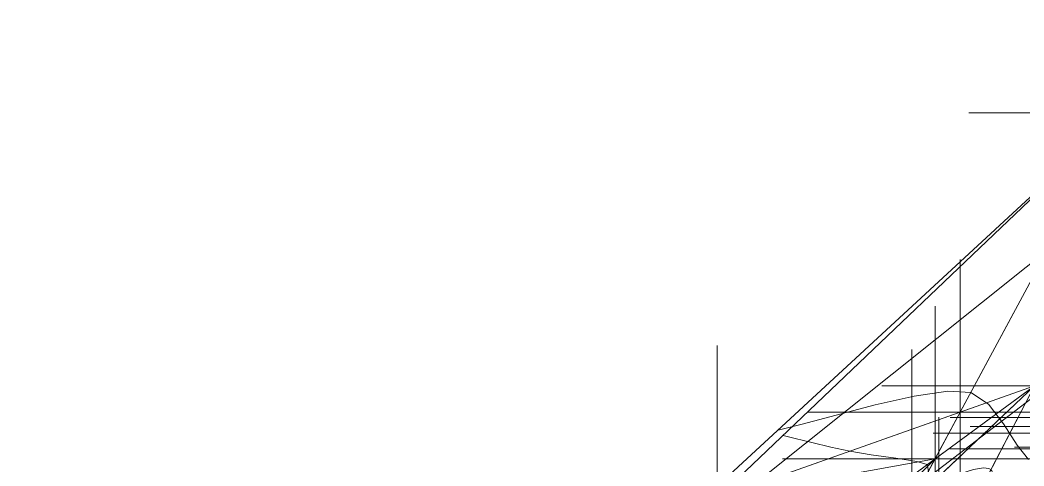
# Model space of a CAD drawing. Header units: metres. Extents: x 7511918 to 7512107, y 4692231 to 4692386.
# Drawn here: x 7511958.15 to 7511977.89, y 4692348.21 to 4692356.97 of the extents above; entities that cross this region are included whole.
import ezdxf

# ---------------------------------------------------------------- set-up
doc = ezdxf.new("R2010")
doc.units = ezdxf.units.M
for name, color, linetype, lineweight in [('E4', 36, 'Continuous', 0), ('germimi modeli izo hipse krysore', 11, 'Continuous', 0), ('germimi modeli trek', 1, 'Continuous', 0), ('parcela', 7, 'Continuous', 0), ('Parcela Fqinje', 251, 'Continuous', 0), ('terreni  izohipset themelore', 211, 'Continuous', 0), ('terreni  pikat modelit', 133, 'Continuous', 0), ('terreni trek modelit', 132, 'Continuous', 0), ('vellimi  pikat', 97, 'Continuous', 0), ('vellimi  trek', 97, 'Continuous', 0)]:
    doc.layers.add(name, color=color, linetype=linetype, lineweight=lineweight)

msp = doc.modelspace()

# ---------------------------------------------------------------- linework, layer by layer
at = {"layer": 'E4'}
msp.add_polyline3d([(7511985.465, 4692356.412, 620.13), (7511979.813, 4692355.145, 619.718), (7511959.685, 4692336.574, 617.578), (7511948.645, 4692324.808, 617.106)], dxfattribs=at)
at = {"layer": 'germimi modeli izo hipse krysore', "color": 11, "linetype": 'Continuous', "lineweight": 0, "elevation": 619}
msp.add_lwpolyline([(7511977.981, 4692348.335), (7511977.763, 4692348.619), (7511977.491, 4692349.037), (7511977.195, 4692349.419), (7511976.848, 4692349.651), (7511976.394, 4692349.674), (7511975.733, 4692349.577), (7511974.968, 4692349.406), (7511974.2, 4692349.207), (7511973.53, 4692349.028), (7511973.06, 4692348.914)], dxfattribs=at)
at = {"layer": 'germimi modeli trek', "color": 1, "linetype": 'Continuous', "lineweight": 0}
for points in [[(7511959.685, 4692336.574, 617.578), (7511973.702, 4692343.821, 618.238), (7511979.813, 4692355.145, 619.718)], [(7511983.029, 4692352.493, 619.77), (7511979.813, 4692355.145, 619.718), (7511973.702, 4692343.821, 618.238)], [(7511974.871, 4692343.519, 610.106), (7511983.029, 4692352.493, 619.77), (7511973.702, 4692343.821, 618.238)], [(7511974.871, 4692343.519, 610.106), (7511983.391, 4692350.91, 609.88), (7511983.029, 4692352.493, 619.77)], [(7511983.391, 4692350.91, 609.88), (7511974.871, 4692343.519, 610.106), (7511985.889, 4692348.979, 609.87)], [(7511974.871, 4692343.519, 610.106), (7511990.108, 4692345.718, 609.956), (7511985.889, 4692348.979, 609.87)]]:
    msp.add_3dface(points, dxfattribs=at)
at = {"layer": 'parcela', "elevation": 609.752}
msp.add_lwpolyline([(7512014.001, 4692331.061), (7512007.601, 4692322.736), (7511996.728, 4692308.593), (7511996.478, 4692308.808), (7511984.225, 4692318.67), (7511979.511, 4692314.209), (7511960.838, 4692336.459), (7511966.627, 4692340.808), (7511982.769, 4692353.148), (7511985.853, 4692355.253), (7512004.361, 4692337.945), (7512007.31, 4692335.187), (7512013.22, 4692331.467), (7512014.001, 4692331.061)], dxfattribs=at)
at = {"layer": 'Parcela Fqinje', "elevation": 609.752, "flags": 128}
msp.add_lwpolyline([(7512042.427, 4692243.089), (7512036.416, 4692234.41), (7512024.736, 4692231.331), (7512026.537, 4692239.37), (7512014.952, 4692250.065), (7512021.597, 4692257.99), (7512022.307, 4692258.85), (7512017.867, 4692262.99), (7512009.674, 4692254.166), (7511990.138, 4692265.631), (7511972.308, 4692273.251), (7511941.458, 4692293.101), (7511928.331, 4692300.748), (7511927.019, 4692301.512), (7511918.211, 4692306.549), (7511919.271, 4692307.313), (7511925.6, 4692312.428), (7511939.02, 4692321.55), (7511937.962, 4692322.418), (7511950.248, 4692331.332), (7511962.497, 4692339.88), (7511968.34, 4692344.458), (7511984.021, 4692356.967), (7511985.853, 4692355.253)], dxfattribs=at)
at = {"layer": 'terreni  izohipset themelore', "color": 211, "linetype": 'Continuous', "lineweight": 0, "elevation": 619}
msp.add_lwpolyline([(7511977.947, 4692344.219), (7511977.802, 4692345.305), (7511977.646, 4692346.343), (7511977.492, 4692347.229), (7511977.38, 4692347.76), (7511977.306, 4692348.019), (7511977.264, 4692348.114), (7511977.245, 4692348.135), (7511977.204, 4692348.155), (7511977.1, 4692348.169), (7511976.899, 4692348.138), (7511976.595, 4692348.038), (7511976.25, 4692347.901), (7511976.065, 4692347.857), (7511976.029, 4692348.036), (7511975.992, 4692348.236), (7511975.786, 4692348.296), (7511975.375, 4692348.36), (7511974.892, 4692348.427), (7511974.468, 4692348.497), (7511974.098, 4692348.579), (7511973.724, 4692348.668), (7511973.395, 4692348.75), (7511973.158, 4692348.809)], dxfattribs=at)
at = {"layer": 'terreni  pikat modelit', "color": 133, "linetype": 'Continuous', "lineweight": 0}
for p, q in [((7511977.25, 4692349.784, 619.195), (7511978.95, 4692349.784, 619.195)), ((7511971.86, 4692346.724, 618.86), (7511971.86, 4692348.424, 618.86))]:
    msp.add_line(p, q, dxfattribs=at)
at = {"layer": 'terreni trek modelit', "color": 132, "linetype": 'Continuous', "lineweight": 0}
for points in [[(7511978.1, 4692349.784, 619.195), (7511979.813, 4692355.145, 619.718), (7511971.86, 4692347.574, 618.86)], [(7511971.86, 4692347.574, 618.86), (7511961.304, 4692337.446, 617.641), (7511978.1, 4692349.784, 619.195)], [(7511978.1, 4692349.784, 619.195), (7511961.304, 4692337.446, 617.641), (7511964.056, 4692336.48, 617.849)], [(7511978.1, 4692349.784, 619.195), (7511964.056, 4692336.48, 617.849), (7511971.149, 4692336.384, 617.61)], [(7511982.942, 4692345.302, 619.942), (7511978.1, 4692349.784, 619.195), (7511971.149, 4692336.384, 617.61)]]:
    msp.add_3dface(points, dxfattribs=at)
at = {"layer": 'vellimi  pikat', "color": 97, "linetype": 'Continuous', "lineweight": 0}
for p, q in [((7511976.813, 4692355.145), (7511982.813, 4692355.145)), ((7511976.641, 4692346.267, -0.167), (7511976.641, 4692352.267, -0.167)), ((7511976.145, 4692345.348, -0.184), (7511976.145, 4692351.348, -0.184)), ((7511971.86, 4692344.574, -0.022), (7511971.86, 4692350.574, -0.022)), ((7511975.686, 4692344.497, -0.245), (7511975.686, 4692350.497, -0.245)), ((7511975.1, 4692349.784, -0.076), (7511981.1, 4692349.784, -0.076)), ((7511973.641, 4692349.267, -0.167), (7511979.641, 4692349.267, -0.167)), ((7511976.222, 4692343.164, -0.115), (7511976.222, 4692349.164, -0.115)), ((7511976.446, 4692349.162, 0.011), (7511982.446, 4692349.162, 0.011)), ((7511976.837, 4692348.981, -3.175), (7511982.837, 4692348.981, -3.175)), ((7511976.11, 4692348.849, -0.225), (7511982.11, 4692348.849, -0.225)), ((7511976.439, 4692348.544, -3.884), (7511982.439, 4692348.544, -3.884)), ((7511977.705, 4692348.58, -9.196), (7511983.705, 4692348.58, -9.196)), ((7511973.145, 4692348.348, -0.184), (7511979.145, 4692348.348, -0.184))]:
    msp.add_line(p, q, dxfattribs=at)
at = {"layer": 'vellimi  trek', "color": 97, "linetype": 'Continuous', "lineweight": 0}
for points in [[(7511976.641, 4692349.267, -0.167), (7511979.813, 4692355.145), (7511971.86, 4692347.574, -0.022)], [(7511976.641, 4692349.267, -0.167), (7511978.1, 4692349.784, -0.076), (7511979.813, 4692355.145)], [(7511978.1, 4692349.784, -0.076), (7511975.686, 4692347.497, -0.245), (7511976.222, 4692346.164, -0.115)], [(7511978.1, 4692349.784, -0.076), (7511976.145, 4692348.348, -0.184), (7511975.686, 4692347.497, -0.245)], [(7511976.145, 4692348.348, -0.184), (7511978.1, 4692349.784, -0.076), (7511976.641, 4692349.267, -0.167)], [(7511978.1, 4692349.784, -0.076), (7511976.222, 4692346.164, -0.115), (7511979.11, 4692348.849, -0.225)], [(7511976.145, 4692348.348, -0.184), (7511976.641, 4692349.267, -0.167), (7511971.86, 4692347.574, -0.022)], [(7511976.222, 4692346.164, -0.115), (7511979.439, 4692348.544, -3.884), (7511979.11, 4692348.849, -0.225)], [(7511974.871, 4692343.519, -8.352), (7511980.032, 4692347.996, -9.524), (7511979.439, 4692348.544, -3.884)], [(7511979.439, 4692348.544, -3.884), (7511976.222, 4692346.164, -0.115), (7511974.871, 4692343.519, -8.352)], [(7511976.145, 4692348.348, -0.184), (7511971.86, 4692347.574, -0.022), (7511961.304, 4692337.446, 0.018)], [(7511976.145, 4692348.348, -0.184), (7511961.304, 4692337.446, 0.018), (7511969.526, 4692341.662, -0.332)], [(7511976.145, 4692348.348, -0.184), (7511969.526, 4692341.662, -0.332), (7511975.686, 4692347.497, -0.245)]]:
    msp.add_3dface(points, dxfattribs=at)

doc.saveas('drawing.dxf')
